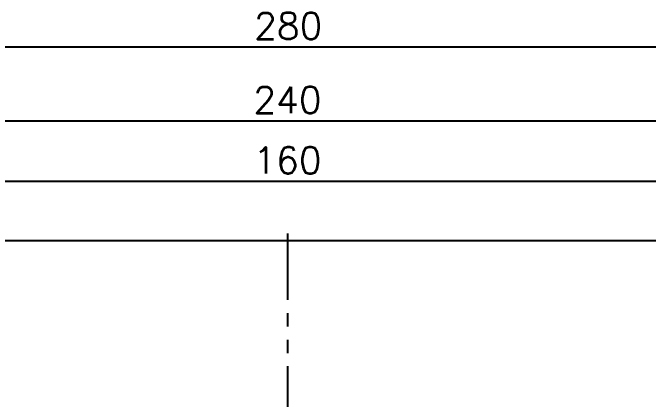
# Model space of a CAD drawing. Extents: x 9929 to 10523, y -4155 to -3735.
# Drawn here: x 10116.2 to 10200.1, y -3997.8 to -3946.8 of the extents above; entities that cross this region are included whole.
import ezdxf

# ---------------------------------------------------------------- set-up
doc = ezdxf.new("R2010")
doc.units = 0
doc.header["$LTSCALE"] = 7
doc.header["$MEASUREMENT"] = 0
doc.linetypes.add('HIDDEN', pattern=[0.375, 0.25, -0.125])
doc.linetypes.add('PHANTOM', pattern=[2.5, 1.25, -0.25, 0.25, -0.25, 0.25, -0.25])
doc.layers.get('0').update_dxf_attribs({"color": 2, "linetype": 'CONTINUOUS'})
for name, color, linetype in [('D', 2, 'CONTINUOUS'), ('DIM', 2, 'CONTINUOUS'), ('HD', 3, 'HIDDEN')]:
    doc.layers.add(name, color=color, linetype=linetype)
doc.styles.add('GHS', font='ROMANS.shx', dxfattribs={"bigfont": 'GHS.shx'})

msp = doc.modelspace()

# ---------------------------------------------------------------- linework, layer by layer
at = {"color": 7, "linetype": 'Continuous'}
msp.add_line((10291.43602, -3976.86394), (10013.43596, -3976.86394), dxfattribs=at)
at = {"layer": 'D'}
for p, q in [((10035.43596, -3961.04882), (10269.43596, -3961.04882)), ((10075.43596, -3969.01147), (10229.43596, -3969.01147))]:
    msp.add_line(p, q, dxfattribs=at)
at = {"layer": 'DIM'}
msp.add_line((10015.43596, -3951.29418), (10289.43596, -3951.29418), dxfattribs=at)
at = {"layer": 'HD', "linetype": 'PHANTOM'}
msp.add_line((10152.43596, -3975.92735), (10152.43596, -4087.86394), dxfattribs=at)

# ---------------------------------------------------------------- texts
at = {"layer": 'D', "char_height": 3.5, "attachment_point": 5, "style": 'GHS'}
for s, insert in [('\\A1;240', (10152.43596, -3958.29882)), ('\\A1;160', (10152.43596, -3966.26147))]:
    msp.add_mtext(s, dxfattribs=dict(at, insert=insert))
at = {"layer": 'DIM', "insert": (10152.54568, -3948.54418), "char_height": 3.5, "attachment_point": 5, "style": 'GHS'}
msp.add_mtext('\\A1;280', dxfattribs=at)

doc.saveas('drawing.dxf')
